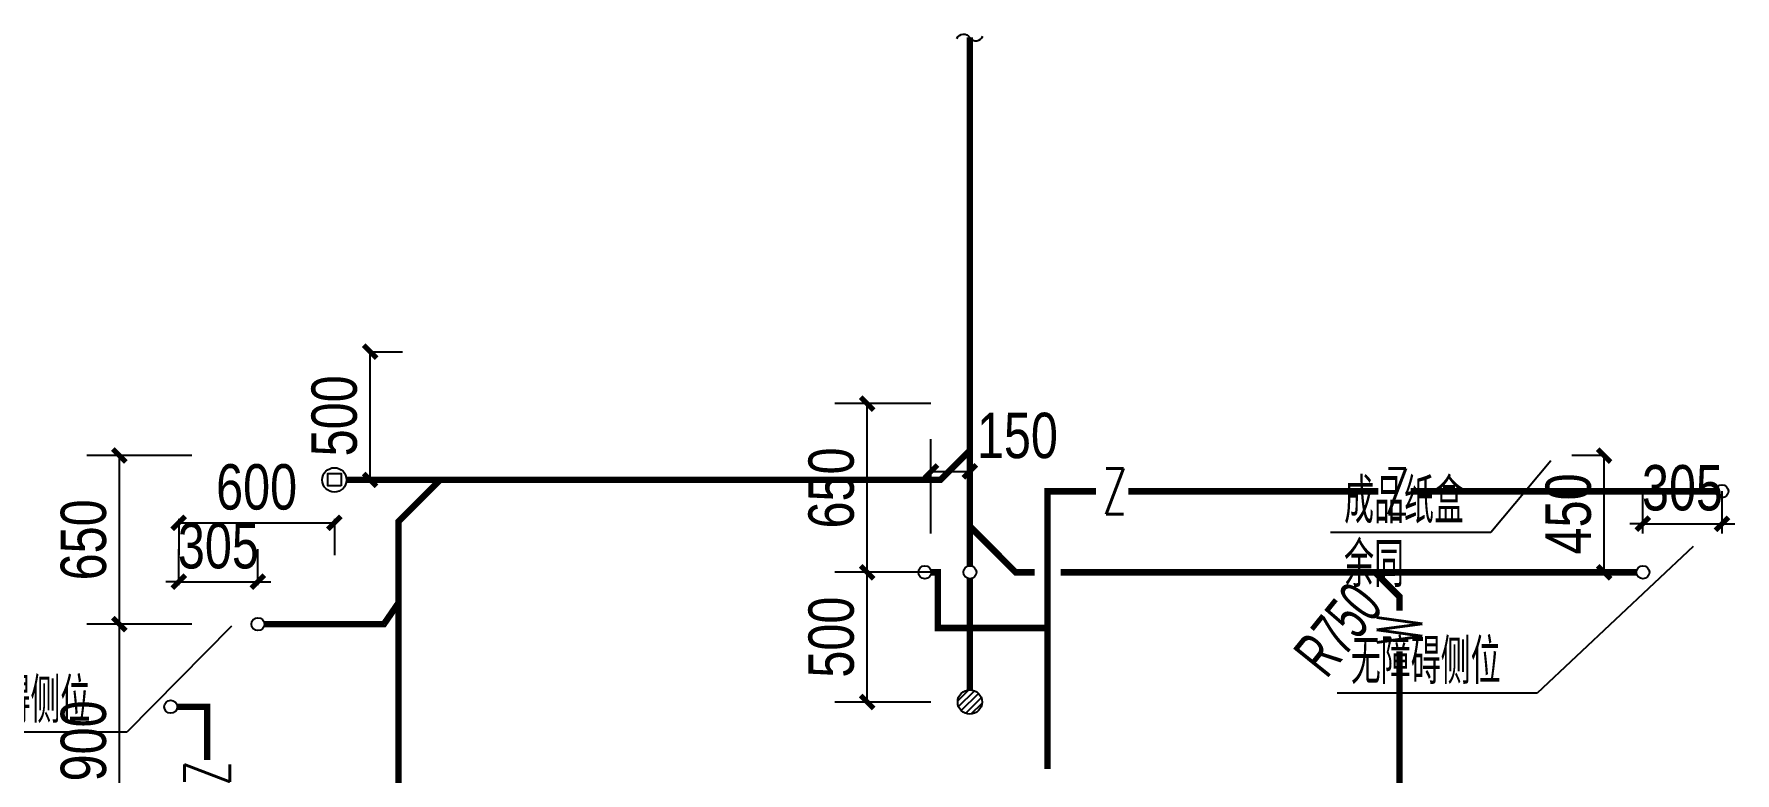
# Model space of a CAD drawing. Extents: x 31688 to 157843, y 203 to 96712.
# Drawn here: x 56279 to 62837, y 24642 to 27491 of the extents above; entities that cross this region are included whole.
import ezdxf

# ---------------------------------------------------------------- set-up
doc = ezdxf.new("R2010")
doc.units = 0
doc.header["$LTSCALE"] = 1000
doc.header["$MEASUREMENT"] = 0
doc.linetypes.add('109-34 轴网$0$L1$0$$AUDIT_BAD_LTYPE1', pattern=[0])
doc.layers.get('Defpoints').update_dxf_attribs({"color": 167})
for name, color, linetype in [('01-标注_符号', 200, 'Continuous'), ('EQUIP_地漏', 7, 'Continuous'), ('EQUIP_污水', 7, 'Continuous'), ('PIPE-中水', 122, 'Continuous'), ('PIPE-污水', 2, 'Continuous'), ('TEXT_中水', 7, 'Continuous'), ('TEXT_污水', 7, 'Continuous'), ('TWT_DIM', 3, 'Continuous'), ('VALVE_中水', 7, 'Continuous'), ('VPIPE-中水', 122, 'TG_Z')]:
    doc.layers.add(name, color=color, linetype=linetype)
doc.styles.add('_TCH_DIM', font='ros.shx', dxfattribs={"width": 0.8, "bigfont": 'jd.shx'})
doc.styles.add('_TCH_DIM_T3', font='ros.shx', dxfattribs={"width": 0.8, "bigfont": 'jd.shx'})
doc.styles.add('_TWT_PIPETEXT', font='SIMPLEX', dxfattribs={"width": 0.8, "height": 3.5, "bigfont": 'HZTXT'})
doc.styles.add('TG_LINETYPE', font='SIMPLEX', dxfattribs={"width": 0.8, "height": 3, "bigfont": 'HZTXT'})
doc.styles.add('样式 1', font='ros.shx', dxfattribs={"width": 0.7, "bigfont": 'jd.shx'})
doc.linetypes.add('TG_Z', pattern='A,5,-0.3,["Z",TG_LINETYPE,S=0.1,R=0,X=-0.28,Y=-0.15],0', length=5.3)
doc.dimstyles.new('_TWT_ARCH&&50', dxfattribs={"dimtxt": 175, "dimasz": 50, "dimexe": 125, "dimexo": 150, "dimgap": 50, "dimtad": 1, "dimdec": 0, "dimzin": 0, "dimdsep": 46, "dimtxsty": '_TCH_DIM_T3', "dimblk": 'ARCHTICK', "dimcen": 0.09, "dimclrt": 7, "dimazin": 2, "dimtfac": 1, "dimtdec": 0, "dimtix": 1, "dimtmove": 2, "dimatfit": 3, "dimfxl": 0, "dimtolj": 1, "dimtzin": 0, "dimarcsym": 0})

# ---------------------------------------------------------------- blocks, each defined once
blk = doc.blocks.new('$TwtSys$00000147')
blk.add_circle((0, 0, 0), 1)
blk = doc.blocks.new('_ArchTick')
at = {"color": 0, "linetype": 'ByBlock', "const_width": 0.4}
blk.add_lwpolyline([(-0.5, -0.5), (0.5, 0.5)], dxfattribs=at)
blk = doc.blocks.new('*D747')
at = {"layer": 'Defpoints', "color": 0, "linetype": '109-34 轴网$0$L1$0$$AUDIT_BAD_LTYPE1'}
for p in [(56608.1, 25216), (57037.3, 25216), (57037.3, 24316)]:
    blk.add_point(p, dxfattribs=at)
at = {"layer": 'TWT_DIM', "color": 0, "linetype": '109-34 轴网$0$L1$0$$AUDIT_BAD_LTYPE1', "lineweight": -2}
for p, q in [((56887.3, 25216), (56483.1, 25216)), ((56608.1, 24316), (56608.1, 25216)), ((56887.3, 24316), (56483.1, 24316))]:
    blk.add_line(p, q, dxfattribs=at)
at = {"layer": 'TWT_DIM', "color": 0, "linetype": '109-34 轴网$0$L1$0$$AUDIT_BAD_LTYPE1', "lineweight": -2, "xscale": 50, "yscale": 50, "zscale": 50}
for p, rotation in [((56608.1, 25216), 90), ((56608.1, 24316), 270)]:
    blk.add_blockref('_ArchTick', p, dxfattribs=dict(at, rotation=rotation))
at = {"layer": 'TWT_DIM', "color": 7, "linetype": '109-34 轴网$0$L1$0$$AUDIT_BAD_LTYPE1', "insert": (56470.6, 24766), "char_height": 175, "attachment_point": 5, "rotation": 90, "style": '_TCH_DIM_T3'}
blk.add_mtext('\\A1;900', dxfattribs=at)
blk = doc.blocks.new('*D748')
at = {"layer": 'Defpoints', "color": 0, "linetype": '109-34 轴网$0$L1$0$$AUDIT_BAD_LTYPE1'}
for p in [(56608.1, 25866), (57037.3, 25866), (57037.3, 25216)]:
    blk.add_point(p, dxfattribs=at)
at = {"layer": 'TWT_DIM', "color": 0, "linetype": '109-34 轴网$0$L1$0$$AUDIT_BAD_LTYPE1', "lineweight": -2}
for p, q in [((56887.3, 25866), (56483.1, 25866)), ((56608.1, 25216), (56608.1, 25866)), ((56887.3, 25216), (56483.1, 25216))]:
    blk.add_line(p, q, dxfattribs=at)
at = {"layer": 'TWT_DIM', "color": 0, "linetype": '109-34 轴网$0$L1$0$$AUDIT_BAD_LTYPE1', "lineweight": -2, "xscale": 50, "yscale": 50, "zscale": 50}
for p, rotation in [((56608.1, 25866), 90), ((56608.1, 25216), 270)]:
    blk.add_blockref('_ArchTick', p, dxfattribs=dict(at, rotation=rotation))
at = {"layer": 'TWT_DIM', "color": 7, "linetype": '109-34 轴网$0$L1$0$$AUDIT_BAD_LTYPE1', "insert": (56470.6, 25541), "char_height": 175, "attachment_point": 5, "rotation": 90, "style": '_TCH_DIM_T3'}
blk.add_mtext('\\A1;650', dxfattribs=at)
blk = doc.blocks.new('$TwtSys$00000141')
for p, q in [((-94, 8), (-10, 92)), ((-94, 8), (-10, 92)), ((-87, -35), (35, 87)), ((-87, -35), (35, 87)), ((-66, -66), (66, 66)), ((-66, -66), (66, 66)), ((-32, -87), (88, 33)), ((-32, -87), (88, 33)), ((11, -92), (92, -11)), ((11, -92), (92, -11))]:
    blk.add_line(p, q)
blk.add_circle((0, 0), 94)
blk.add_circle((0, 0), 94)
blk = doc.blocks.new('*D749')
at = {"layer": 'Defpoints', "color": 0, "linetype": '109-34 轴网$0$L1$0$$AUDIT_BAD_LTYPE1'}
for p in [(57142.3, 25379.6), (56837.3, 25216), (57142.3, 25216)]:
    blk.add_point(p, dxfattribs=at)
at = {"layer": 'TWT_DIM', "color": 0, "linetype": '109-34 轴网$0$L1$0$$AUDIT_BAD_LTYPE1', "lineweight": -2}
for p, q in [((56837.3, 25366), (56837.3, 25504.6)), ((57142.3, 25366), (57142.3, 25504.6)), ((56837.3, 25379.6), (56787.3, 25379.6)), ((56837.3, 25379.6), (57142.3, 25379.6)), ((57142.3, 25379.6), (57192.3, 25379.6))]:
    blk.add_line(p, q, dxfattribs=at)
at = {"layer": 'TWT_DIM', "color": 0, "linetype": '109-34 轴网$0$L1$0$$AUDIT_BAD_LTYPE1', "lineweight": -2, "xscale": 50, "yscale": 50, "zscale": 50}
blk.add_blockref('_ArchTick', (56837.3, 25379.6), dxfattribs=at)
at = {"layer": 'TWT_DIM', "color": 0, "linetype": '109-34 轴网$0$L1$0$$AUDIT_BAD_LTYPE1', "lineweight": -2, "xscale": 50, "yscale": 50, "zscale": 50, "rotation": 180}
blk.add_blockref('_ArchTick', (57142.3, 25379.6), dxfattribs=at)
at = {"layer": 'TWT_DIM', "color": 7, "linetype": '109-34 轴网$0$L1$0$$AUDIT_BAD_LTYPE1', "insert": (56989.8, 25517.1), "char_height": 175, "attachment_point": 5, "style": '_TCH_DIM_T3'}
blk.add_mtext('\\A1;305', dxfattribs=at)
blk = doc.blocks.new('*D754')
at = {"layer": 'Defpoints', "color": 0, "linetype": '109-34 轴网$0$L1$0$$AUDIT_BAD_LTYPE1'}
for p in [(59491.1, 25416), (59887.3, 25416), (59887.3, 24916)]:
    blk.add_point(p, dxfattribs=at)
at = {"layer": 'TWT_DIM', "color": 0, "linetype": '109-34 轴网$0$L1$0$$AUDIT_BAD_LTYPE1', "lineweight": -2}
for p, q in [((59737.3, 25416), (59366.1, 25416)), ((59491.1, 24916), (59491.1, 25416)), ((59737.3, 24916), (59366.1, 24916))]:
    blk.add_line(p, q, dxfattribs=at)
at = {"layer": 'TWT_DIM', "color": 0, "linetype": '109-34 轴网$0$L1$0$$AUDIT_BAD_LTYPE1', "lineweight": -2, "xscale": 50, "yscale": 50, "zscale": 50}
for p, rotation in [((59491.1, 25416), 90), ((59491.1, 24916), 270)]:
    blk.add_blockref('_ArchTick', p, dxfattribs=dict(at, rotation=rotation))
at = {"layer": 'TWT_DIM', "color": 7, "linetype": '109-34 轴网$0$L1$0$$AUDIT_BAD_LTYPE1', "insert": (59353.6, 25166), "char_height": 175, "attachment_point": 5, "rotation": 90, "style": '_TCH_DIM_T3'}
blk.add_mtext('\\A1;500', dxfattribs=at)
blk = doc.blocks.new('*D755')
at = {"layer": 'Defpoints', "color": 0, "linetype": '109-34 轴网$0$L1$0$$AUDIT_BAD_LTYPE1'}
for p in [(59491.1, 26066), (59887.3, 26066), (59887.3, 25416)]:
    blk.add_point(p, dxfattribs=at)
at = {"layer": 'TWT_DIM', "color": 0, "linetype": '109-34 轴网$0$L1$0$$AUDIT_BAD_LTYPE1', "lineweight": -2}
for p, q in [((59737.3, 26066), (59366.1, 26066)), ((59491.1, 25416), (59491.1, 26066)), ((59737.3, 25416), (59366.1, 25416))]:
    blk.add_line(p, q, dxfattribs=at)
at = {"layer": 'TWT_DIM', "color": 0, "linetype": '109-34 轴网$0$L1$0$$AUDIT_BAD_LTYPE1', "lineweight": -2, "xscale": 50, "yscale": 50, "zscale": 50}
for p, rotation in [((59491.1, 26066), 90), ((59491.1, 25416), 270)]:
    blk.add_blockref('_ArchTick', p, dxfattribs=dict(at, rotation=rotation))
at = {"layer": 'TWT_DIM', "color": 7, "linetype": '109-34 轴网$0$L1$0$$AUDIT_BAD_LTYPE1', "insert": (59353.6, 25741), "char_height": 175, "attachment_point": 5, "rotation": 90, "style": '_TCH_DIM_T3'}
blk.add_mtext('\\A1;650', dxfattribs=at)
blk = doc.blocks.new('*D756')
at = {"layer": 'Defpoints', "color": 0, "linetype": '109-34 轴网$0$L1$0$$AUDIT_BAD_LTYPE1'}
for p in [(62332.9, 25866), (62482.3, 25866), (62482.3, 25416)]:
    blk.add_point(p, dxfattribs=at)
at = {"layer": 'TWT_DIM', "color": 0, "linetype": '109-34 轴网$0$L1$0$$AUDIT_BAD_LTYPE1', "lineweight": -2}
for p, q in [((62332.3, 25866), (62207.9, 25866)), ((62332.9, 25416), (62332.9, 25866)), ((62332.3, 25416), (62207.9, 25416))]:
    blk.add_line(p, q, dxfattribs=at)
at = {"layer": 'TWT_DIM', "color": 0, "linetype": '109-34 轴网$0$L1$0$$AUDIT_BAD_LTYPE1', "lineweight": -2, "xscale": 50, "yscale": 50, "zscale": 50}
for p, rotation in [((62332.9, 25866), 90), ((62332.9, 25416), 270)]:
    blk.add_blockref('_ArchTick', p, dxfattribs=dict(at, rotation=rotation))
at = {"layer": 'TWT_DIM', "color": 7, "linetype": '109-34 轴网$0$L1$0$$AUDIT_BAD_LTYPE1', "insert": (62195.4, 25641), "char_height": 175, "attachment_point": 5, "rotation": 90, "style": '_TCH_DIM_T3'}
blk.add_mtext('\\A1;450', dxfattribs=at)
blk = doc.blocks.new('*D761')
at = {"layer": 'Defpoints', "color": 0, "linetype": '109-34 轴网$0$L1$0$$AUDIT_BAD_LTYPE1'}
for p in [(59887.3, 25804.7), (59737.3, 25416), (59887.3, 25416)]:
    blk.add_point(p, dxfattribs=at)
at = {"layer": 'TWT_DIM', "color": 0, "linetype": '109-34 轴网$0$L1$0$$AUDIT_BAD_LTYPE1', "lineweight": -2}
for p, q in [((59737.3, 25566), (59737.3, 25929.7)), ((59887.3, 25566), (59887.3, 25929.7)), ((59737.3, 25804.7), (59887.3, 25804.7))]:
    blk.add_line(p, q, dxfattribs=at)
at = {"layer": 'TWT_DIM', "color": 0, "linetype": '109-34 轴网$0$L1$0$$AUDIT_BAD_LTYPE1', "lineweight": -2, "xscale": 50, "yscale": 50, "zscale": 50, "rotation": 180}
blk.add_blockref('_ArchTick', (59737.3, 25804.7), dxfattribs=at)
at = {"layer": 'TWT_DIM', "color": 0, "linetype": '109-34 轴网$0$L1$0$$AUDIT_BAD_LTYPE1', "lineweight": -2, "xscale": 50, "yscale": 50, "zscale": 50}
blk.add_blockref('_ArchTick', (59887.3, 25804.7), dxfattribs=at)
at = {"layer": 'TWT_DIM', "color": 7, "linetype": '109-34 轴网$0$L1$0$$AUDIT_BAD_LTYPE1', "insert": (60070.6, 25942.2), "char_height": 175, "attachment_point": 5, "style": '_TCH_DIM_T3'}
blk.add_mtext('\\A1;150', dxfattribs=at)
blk = doc.blocks.new('*D762')
at = {"layer": 'Defpoints', "color": 0, "linetype": '109-34 轴网$0$L1$0$$AUDIT_BAD_LTYPE1'}
for p in [(62787.3, 25603.1), (62482.3, 25416), (62787.3, 25416)]:
    blk.add_point(p, dxfattribs=at)
at = {"layer": 'TWT_DIM', "color": 0, "linetype": '109-34 轴网$0$L1$0$$AUDIT_BAD_LTYPE1', "lineweight": -2}
for p, q in [((62482.3, 25566), (62482.3, 25728.1)), ((62787.3, 25566), (62787.3, 25728.1)), ((62482.3, 25603.1), (62432.3, 25603.1)), ((62482.3, 25603.1), (62787.3, 25603.1)), ((62787.3, 25603.1), (62837.3, 25603.1))]:
    blk.add_line(p, q, dxfattribs=at)
at = {"layer": 'TWT_DIM', "color": 0, "linetype": '109-34 轴网$0$L1$0$$AUDIT_BAD_LTYPE1', "lineweight": -2, "xscale": 50, "yscale": 50, "zscale": 50}
blk.add_blockref('_ArchTick', (62482.3, 25603.1), dxfattribs=at)
at = {"layer": 'TWT_DIM', "color": 0, "linetype": '109-34 轴网$0$L1$0$$AUDIT_BAD_LTYPE1', "lineweight": -2, "xscale": 50, "yscale": 50, "zscale": 50, "rotation": 180}
blk.add_blockref('_ArchTick', (62787.3, 25603.1), dxfattribs=at)
at = {"layer": 'TWT_DIM', "color": 7, "linetype": '109-34 轴网$0$L1$0$$AUDIT_BAD_LTYPE1', "insert": (62634.8, 25740.6), "char_height": 175, "attachment_point": 5, "style": '_TCH_DIM_T3'}
blk.add_mtext('\\A1;305', dxfattribs=at)
blk = doc.blocks.new('$TwtSys$00000132')
at = {"elevation": 0}
blk.add_lwpolyline([(7, -101, -0.575183), (0, 0, 0.604745), (-11, 101, 16.924828)], format="xyb", dxfattribs=at)
blk = doc.blocks.new('$TwtSys$00000136')
at = {"elevation": 0}
blk.add_lwpolyline([(-51, 45), (51, 45), (51, -49), (-51, -49)], close=True, dxfattribs=at)
blk.add_circle((0, 0, 0), 93.8)
blk = doc.blocks.new('*D830')
at = {"layer": 'Defpoints', "color": 0, "linetype": '109-34 轴网$0$L1$0$$AUDIT_BAD_LTYPE1'}
for p in [(56837.3, 25772.1), (57437.3, 25772.1), (57437.3, 25606.5)]:
    blk.add_point(p, dxfattribs=at)
at = {"layer": 'TWT_DIM', "color": 0, "linetype": '109-34 轴网$0$L1$0$$AUDIT_BAD_LTYPE1', "lineweight": -2}
for p, q in [((56837.3, 25622.1), (56837.3, 25481.5)), ((56837.3, 25606.5), (57437.3, 25606.5)), ((57437.3, 25622.1), (57437.3, 25481.5))]:
    blk.add_line(p, q, dxfattribs=at)
at = {"layer": 'TWT_DIM', "color": 0, "linetype": '109-34 轴网$0$L1$0$$AUDIT_BAD_LTYPE1', "lineweight": -2, "xscale": 50, "yscale": 50, "zscale": 50, "rotation": 180}
blk.add_blockref('_ArchTick', (56837.3, 25606.5), dxfattribs=at)
at = {"layer": 'TWT_DIM', "color": 0, "linetype": '109-34 轴网$0$L1$0$$AUDIT_BAD_LTYPE1', "lineweight": -2, "xscale": 50, "yscale": 50, "zscale": 50}
blk.add_blockref('_ArchTick', (57437.3, 25606.5), dxfattribs=at)
at = {"layer": 'TWT_DIM', "color": 7, "linetype": '109-34 轴网$0$L1$0$$AUDIT_BAD_LTYPE1', "insert": (57137.3, 25744), "char_height": 175, "attachment_point": 5, "style": '_TCH_DIM_T3'}
blk.add_mtext('\\A1;600', dxfattribs=at)
blk = doc.blocks.new('*D831')
at = {"layer": 'Defpoints', "color": 0, "linetype": '109-34 轴网$0$L1$0$$AUDIT_BAD_LTYPE1'}
for p in [(57437.3, 26265.9), (57575, 26265.9), (57437.3, 25772.1)]:
    blk.add_point(p, dxfattribs=at)
at = {"layer": 'TWT_DIM', "color": 0, "linetype": '109-34 轴网$0$L1$0$$AUDIT_BAD_LTYPE1', "lineweight": -2}
for p, q in [((57575, 25772.1), (57575, 26265.9)), ((57587.3, 26265.9), (57700, 26265.9)), ((57587.3, 25772.1), (57700, 25772.1))]:
    blk.add_line(p, q, dxfattribs=at)
at = {"layer": 'TWT_DIM', "color": 0, "linetype": '109-34 轴网$0$L1$0$$AUDIT_BAD_LTYPE1', "lineweight": -2, "xscale": 50, "yscale": 50, "zscale": 50}
for p, rotation in [((57575, 26265.9), 90), ((57575, 25772.1), 270)]:
    blk.add_blockref('_ArchTick', p, dxfattribs=dict(at, rotation=rotation))
at = {"layer": 'TWT_DIM', "color": 7, "linetype": '109-34 轴网$0$L1$0$$AUDIT_BAD_LTYPE1', "insert": (57437.5, 26019), "char_height": 175, "attachment_point": 5, "rotation": 90, "style": '_TCH_DIM_T3'}
blk.add_mtext('\\A1;500', dxfattribs=at)

msp = doc.modelspace()

# ---------------------------------------------------------------- hatches: boundary and pattern name
at = {"layer": 'PIPE-中水', "linetype": 'Continuous'}
for points in [[(60186.9, 25728.1), (60174.4, 25728.1), (60174.4, 25740.6)], [(60186.9, 25728.1), (60186.9, 25740.6), (60174.4, 25740.6)], [(59764.1, 25416), (59776.6, 25416), (59776.6, 25428.5)], [(59764.1, 25416), (59764.1, 25428.5), (59776.6, 25428.5)], [(59764.1, 25201.4), (59764.1, 25188.9), (59751.6, 25188.9)], [(59764.1, 25201.4), (59751.6, 25201.4), (59751.6, 25188.9)], [(56946.7, 24897.7), (56946.7, 24910.2), (56959.2, 24910.2)], [(56946.7, 24897.7), (56959.2, 24897.7), (56959.2, 24910.2)]]:
    msp.add_hatch(color=256, dxfattribs=at).paths.add_polyline_path(points)
at = {"layer": 'PIPE-污水', "linetype": 'Continuous'}
for points in [[(59773.7, 25772.1), (59782.5, 25763.3), (59778.9, 25759.6)], [(59773.7, 25772.1), (59773.7, 25759.6), (59778.9, 25759.6)], [(57684.4, 25611.7), (57675.6, 25620.6), (57671.9, 25616.9)], [(57684.4, 25611.7), (57671.9, 25611.7), (57671.9, 25616.9)], [(60064, 25416), (60055.1, 25407.2), (60058.8, 25403.5)], [(60064, 25416), (60064, 25403.5), (60058.8, 25403.5)], [(61543.9, 25321.8), (61552.7, 25330.7), (61556.4, 25327)], [(61543.9, 25321.8), (61556.4, 25321.8), (61556.4, 25327)], [(57628, 25216), (57628, 25203.5), (57634.5, 25203.5)], [(57628, 25216), (57638.2, 25208.9), (57634.5, 25203.5)]]:
    msp.add_hatch(color=256, dxfattribs=at).paths.add_polyline_path(points)

# ---------------------------------------------------------------- linework, layer by layer
at = {"layer": '01-标注_符号'}
for p, q in [((62127.4, 25845.9), (61896.4, 25569.3)), ((61896.4, 25569.3), (61277.6, 25569.3)), ((62675.6, 25515.9), (62074.8, 24950.3)), ((57039.9, 25208.3), (56637.4, 24800.1)), ((62074.8, 24950.3), (61303.8, 24950.3)), ((56637.4, 24800.1), (55866.4, 24800.1))]:
    msp.add_line(p, q, dxfattribs=at)
msp.add_lwpolyline([(61270.1, 24931.8, 0, 0, 0), (61677.7, 25438.1, 33, 0, 0), (61740.5, 25516, 0, 0, 0)], format="xyseb", dxfattribs=at)
at = {"layer": 'PIPE-中水', "linetype": 'Continuous', "ltscale": 0.5, "const_width": 25}
for points in [[(60186.9, 25201.4), (60186.9, 25728.1)], [(60373.1, 25728.1), (60186.9, 25728.1)], [(61462, 25728.1), (60497.8, 25728.1)], [(62762.3, 25728.1), (61586.7, 25728.1)], [(59764.1, 25416), (59738.7, 25416)], [(59764.1, 25201.4), (59764.1, 25416)], [(60186.9, 25201.4), (59764.1, 25201.4)], [(60186.9, 24657.7), (60186.9, 25201.4)], [(56946.7, 24897.7), (56831.3, 24897.7)], [(56946.7, 24692.9), (56946.7, 24897.7)]]:
    msp.add_lwpolyline(points, dxfattribs=at)
at = {"layer": 'PIPE-污水', "linetype": 'Continuous', "ltscale": 0.5, "const_width": 25}
for points in [[(59887.3, 27477.3), (59887.3, 25592.7)], [(59773.7, 25772.1), (59887, 25885.5)], [(57484.3, 25772.1), (57844.8, 25772.1)], [(57684.4, 25611.7), (57844.8, 25772.1)], [(57844.8, 25772.1), (59773.7, 25772.1)], [(57684.4, 23147.7), (57684.4, 25611.7)], [(59887.3, 25592.7), (59885, 25595)], [(60064, 25416), (59887.3, 25592.7)], [(59887.3, 25592.7), (59887.3, 25441)], [(59887.3, 25391), (59887.3, 24963)], [(60136.9, 25416), (60064, 25416)], [(61449.7, 25416), (60236.9, 25416)], [(61449.7, 25416), (61543.9, 25321.8)], [(62457.3, 25416), (61449.7, 25416)], [(61543.9, 25321.8), (61543.9, 25268)], [(57628, 25216), (57684.5, 25298.1)], [(57167.3, 25216), (57628, 25216)], [(61543.9, 25111.3), (61543.9, 24329.1)]]:
    msp.add_lwpolyline(points, dxfattribs=at)
at = {"layer": 'VALVE_中水', "linetype": 'Continuous'}
msp.add_circle((62787.3, 25728.1), 25, dxfattribs=at)
at = {"layer": 'VPIPE-中水', "linetype": 'Continuous'}
for centre in [(59713.7, 25416), (56806.3, 24897.7)]:
    msp.add_circle(centre, 25, dxfattribs=at)

# ---------------------------------------------------------------- block references
at = {"layer": 'EQUIP_地漏', "linetype": '109-34 轴网$0$L1$0$$AUDIT_BAD_LTYPE1', "xscale": 0.5, "yscale": 0.5, "zscale": 0.5}
msp.add_blockref('$TwtSys$00000141', (59887.3, 24916), dxfattribs=at)
at = {"layer": 'EQUIP_污水', "linetype": '109-34 轴网$0$L1$0$$AUDIT_BAD_LTYPE1', "xscale": 0.5, "yscale": 0.5, "zscale": 0.5}
for name, p, rotation in [('$TwtSys$00000132', (59887.3, 27477.3), 270), ('$TwtSys$00000136', (57437.3, 25772.1), 180.0000004878815)]:
    msp.add_blockref(name, p, dxfattribs=dict(at, rotation=rotation))
at = {"layer": 'EQUIP_污水', "linetype": '109-34 轴网$0$L1$0$$AUDIT_BAD_LTYPE1', "xscale": 25, "yscale": 25, "zscale": 25}
for p in [(59887.3, 25416), (62482.3, 25416), (57142.3, 25216)]:
    msp.add_blockref('$TwtSys$00000147', p, dxfattribs=at)

# ---------------------------------------------------------------- texts
at = {"layer": '01-标注_符号', "color": 7, "style": '样式 1', "width": 0.7}
for s, p in [('成品纸盒', (61330.1, 25604.3)), ('余同', (61330.1, 25359.3)), ('无障碍侧位', (61356.3, 24985.3)), ('无障碍侧位', (55918.9, 24835.1))]:
    msp.add_text(s, height=173.64, dxfattribs=at).set_placement(p)
at = {"layer": '01-标注_符号', "color": 7, "style": '_TCH_DIM', "width": 0.64}
msp.add_text('R750', height=175, rotation=51.16165, dxfattribs=at).set_placement((61262.5, 25002.1))
at = {"layer": 'TEXT_中水', "linetype": '109-34 轴网$0$L1$0$$AUDIT_BAD_LTYPE1', "style": '_TWT_PIPETEXT', "width": 0.64}
for p in [(60398.1, 25640.6), (61487, 25640.6)]:
    msp.add_text('Z', height=175, dxfattribs=at).set_placement(p)
msp.add_text('Z', height=175, rotation=90, dxfattribs=at).set_placement((57034.2, 24593.3))
at = {"layer": 'TEXT_污水', "linetype": '109-34 轴网$0$L1$0$$AUDIT_BAD_LTYPE1', "style": '_TWT_PIPETEXT', "width": 0.64}
msp.add_text('W', height=175, rotation=90, dxfattribs=at).set_placement((61631.4, 25136.3))

# ---------------------------------------------------------------- dimensions: what is measured, and where the dimension line sits
at = {"layer": 'TWT_DIM', "linetype": '109-34 轴网$0$L1$0$$AUDIT_BAD_LTYPE1'}
for p1, p2, distance, text, picture, middle in [((57437.3, 25772.1), (57437.3, 26265.9), -137.7, '500', '*D831', (57437.5, 26019)), ((59887.3, 25416), (59887.3, 26066), 396.1, '650', '*D755', (59353.6, 25741)), ((57037.3, 25216), (57037.3, 25866), 429.2, '650', '*D748', (56470.6, 25541)), ((56837.3, 25772.1), (57437.3, 25772.1), -165.6, '600', '*D830', (57137.3, 25744)), ((62482.3, 25416), (62482.3, 25866), 149.4, '450', '*D756', (62195.4, 25641)), ((62482.3, 25416), (62787.3, 25416), 187.1, '305', '*D762', (62634.8, 25740.6)), ((56837.3, 25216), (57142.3, 25216), 163.6, '305', '*D749', (56989.8, 25517.1)), ((59887.3, 24916), (59887.3, 25416), 396.1, '500', '*D754', (59353.6, 25166)), ((57037.3, 24316), (57037.3, 25216), 429.2, '900', '*D747', (56470.6, 24766))]:
    dim = msp.add_aligned_dim(p1=p1, p2=p2, distance=distance, text=text, dimstyle='_TWT_ARCH&&50', dxfattribs=at)
    dim.commit()
    dim.dimension.update_dxf_attribs({"geometry": picture, "text_midpoint": middle})
dim = msp.add_linear_dim(base=(59887.3, 25804.7), p1=(59737.3, 25416), p2=(59887.3, 25416), angle=360, text='150', dimstyle='_TWT_ARCH&&50', dxfattribs=at)
dim.commit()
dim.dimension.update_dxf_attribs({"geometry": '*D761', "text_midpoint": (60070.6, 25942.2), "dimtype": 161})

doc.saveas('drawing.dxf')
